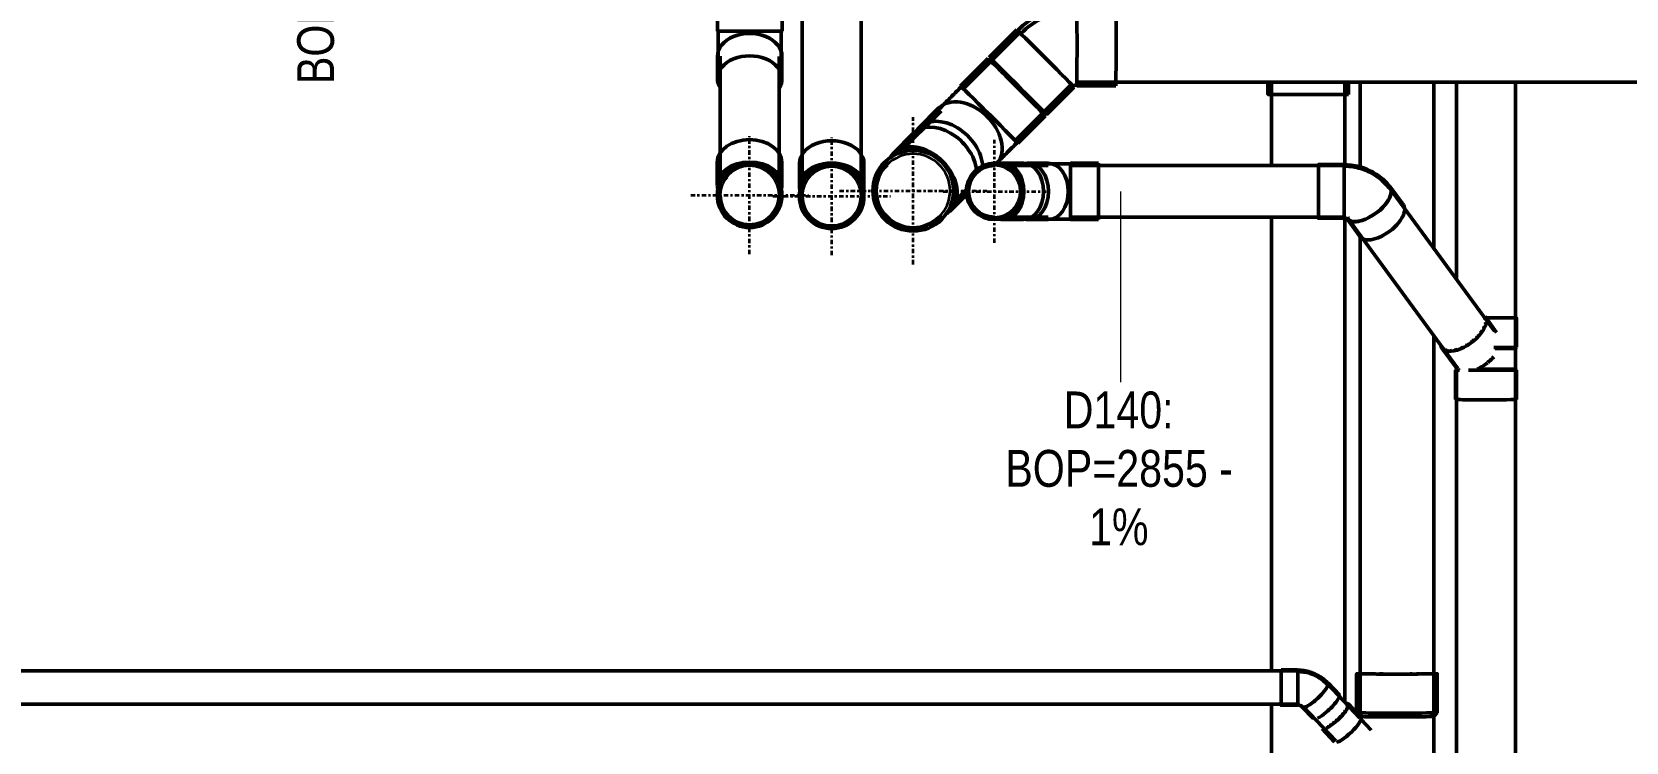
# Model space of a CAD drawing. Header units: millimetres. Extents: x -108050 to 96605, y 58136 to 140997.
# Drawn here: x -93427 to -89097, y 117348 to 119277 of the extents above; entities that cross this region are included whole.
import ezdxf

# ---------------------------------------------------------------- set-up
doc = ezdxf.new("R2010")
doc.units = ezdxf.units.MM
doc.linetypes.add('Center', pattern=[29.999999, 12, -6, 6, -6])
for name, color, linetype, lineweight in [('P-PIPE', 3, 'Continuous', 50), ('P-PIPE-CNTR', 3, 'Center', 35), ('P-PIPE-IDEN', 2, 'Continuous', 9)]:
    doc.layers.add(name, color=color, linetype=linetype, lineweight=lineweight)
doc.styles.add('Arial', font='arial.ttf', dxfattribs={"width": 0.8, "height": 100})

# ---------------------------------------------------------------- blocks, each defined once
blk = doc.blocks.new('DSC_uPVC_Elbow_TienPhong - Standard-1942442-HẦM')
at = {"layer": 'P-PIPE'}
for p, q in [((-91342.3, 118919.6), (-91342.3, 118858.7)), ((-91166.9, 118858.7), (-91166.9, 118919.6))]:
    blk.add_line(p, q, dxfattribs=at)
at = {"layer": 'P-PIPE', "flags": 128}
for points in [[(-91340.3, 118845.2), (-91340.3, 118847.3), (-91340.3, 118849.5), (-91340.3, 118851.9), (-91340.3, 118854.4), (-91340.3, 118857), (-91340.3, 118858.7)], [(-91168.8, 118858.7), (-91168.8, 118856), (-91168.8, 118853.5), (-91168.8, 118851.1), (-91168.8, 118848.7), (-91168.8, 118846.6), (-91168.8, 118845.1)], [(-91340.3, 118830.6), (-91340.3, 118830.8), (-91340.3, 118831.2), (-91340.3, 118831.7), (-91340.3, 118832.4), (-91340.3, 118833.3), (-91340.3, 118834.3), (-91340.3, 118835.4), (-91340.3, 118836.7)], [(-91330.2, 118790.1), (-91331.8, 118793.1), (-91333.2, 118796.3), (-91334.5, 118799.4), (-91335.7, 118802.7), (-91336.7, 118805.9), (-91337.7, 118809.2), (-91338.4, 118812.6), (-91339.1, 118815.9), (-91339.6, 118819.3), (-91340, 118822.7), (-91340.2, 118826.2), (-91340.3, 118829.6)], [(-91168.9, 118827.1), (-91169.1, 118823.7), (-91169.4, 118820.2), (-91169.9, 118816.8), (-91170.5, 118813.5), (-91171.2, 118810.1), (-91172.1, 118806.8), (-91173.1, 118803.5), (-91174.3, 118800.3), (-91175.6, 118797.1), (-91177, 118794), (-91178.5, 118790.9)], [(-91168.8, 118837.6), (-91168.8, 118836.2), (-91168.8, 118835), (-91168.8, 118833.9), (-91168.8, 118833), (-91168.8, 118832.2), (-91168.8, 118831.5), (-91168.8, 118831.1), (-91168.8, 118830.7), (-91168.8, 118830.5)]]:
    blk.add_lwpolyline(points, dxfattribs=at)
at = {"layer": 'P-PIPE'}
for centre, radius, start, end in [((-91254.6, 118830.5), 87.7, 0, 180), ((-91254.6, 118830.5), 87.7, 180, 0), ((-91254.6, 118829.9), 80, 180, 0)]:
    blk.add_arc(centre, radius, start, end, dxfattribs=at)
for centre, major_axis, start_param, end_param in [((-91254.6, 118919.6), (87.7, 0), 0, 3.141593), ((-91254.6, 118858.7), (87.7, 0), 0, 3.141593), ((-91254.6, 118858.7), (85.8, 0), 1.570796, 3.204965), ((-91254.6, 118858.7), (85.8, 0), 6.229013, 7.853982), ((-91254.6, 118858.7), (87.7, 0), 3.141593, 3.324318), ((-91254.6, 118858.7), (87.7, 0), 6.10699, 6.283185)]:
    blk.add_ellipse(centre, major_axis=major_axis, ratio=0.706571, start_param=start_param, end_param=end_param, dxfattribs=at)
blk = doc.blocks.new('DSC_uPVC_Elbow_TienPhong - Standard-1946620-HẦM')
at = {"layer": 'P-PIPE'}
for p, q in [((-91564.9, 119364.6), (-91564.9, 119278.6)), ((-91389.5, 119278.6), (-91389.5, 119364.6)), ((-91565, 119210.7), (-91565, 119150.1)), ((-91389.6, 119149.8), (-91389.6, 119210.5))]:
    blk.add_line(p, q, dxfattribs=at)
at = {"layer": 'P-PIPE', "flags": 128}
for points in [[(-91563, 119210.6), (-91563, 119213.4), (-91563, 119216.3), (-91563, 119219.2), (-91563, 119222.3), (-91563, 119225.5), (-91563, 119228.8), (-91563, 119232.1), (-91563, 119235.5), (-91563, 119239), (-91563, 119242.5), (-91563, 119246.1), (-91563, 119249.8), (-91563, 119253.5), (-91563, 119257.2), (-91563, 119261), (-91563, 119264.8), (-91563, 119268.6), (-91563, 119272.5), (-91563, 119276.4), (-91563, 119278.6)], [(-91391.4, 119278.6), (-91391.4, 119274.7), (-91391.4, 119270.8), (-91391.4, 119267), (-91391.4, 119263.2), (-91391.4, 119259.4), (-91391.4, 119255.6), (-91391.4, 119251.9), (-91391.4, 119248.2), (-91391.4, 119244.6), (-91391.4, 119241), (-91391.5, 119237.5), (-91391.5, 119234), (-91391.5, 119230.7), (-91391.5, 119227.4), (-91391.5, 119224.1), (-91391.5, 119221), (-91391.5, 119218), (-91391.5, 119215), (-91391.5, 119212.2), (-91391.5, 119210.6)]]:
    blk.add_lwpolyline(points, dxfattribs=at)
at = {"layer": 'P-PIPE'}
for centre, major_axis, ratio, start_param, end_param in [((-91477.2, 119364.6), (87.7, 0), 0.005, 0.001351, 3.141593), ((-91477.3, 119210.6), (-87.7, 0.1), 0.708873, 3.143508, 6.285101), ((-91477.2, 119278.6), (87.7, 0), 0.005, 0.001351, 3.141593), ((-91477.2, 119278.6), (87.7, 0), 0.005, 3.142944, 3.341145), ((-91477.2, 119278.6), (85.8, 0), 0.005, 2.865745, 3.050544), ((-91477.2, 119278.6), (85.8, 0), 0.005, 0.093751, 0.278551), ((-91477.2, 119278.6), (87.7, 0), 0.005, 6.080146, 6.283185), ((-91477.3, 119149.9), (-87.7, 0.1), 0.708873, 3.143508, 6.285101), ((-91477.3, 119149.9), (-87.7, 0.1), 0.708873, 0.001916, 0.402514), ((-91477.3, 119149.9), (-87.7, 0.1), 0.708873, 2.738913, 3.143508)]:
    blk.add_ellipse(centre, major_axis=major_axis, ratio=ratio, start_param=start_param, end_param=end_param, dxfattribs=at)
blk = doc.blocks.new('DSC_uPVC_Elbow_TienPhong - Standard-V9-HẦM')
at = {"layer": 'P-PIPE'}
for p, q in [((-91565.2, 118922.3), (-91565.2, 118861.7)), ((-91389.8, 118861.4), (-91389.8, 118922.1))]:
    blk.add_line(p, q, dxfattribs=at)
at = {"layer": 'P-PIPE', "flags": 128}
for points in [[(-91563.3, 118848.3), (-91563.3, 118850.4), (-91563.3, 118852.7), (-91563.3, 118855), (-91563.3, 118857.5), (-91563.3, 118860.1), (-91563.3, 118861.7)], [(-91391.8, 118861.4), (-91391.8, 118858.8), (-91391.8, 118856.2), (-91391.8, 118853.8), (-91391.8, 118851.5), (-91391.8, 118849.3), (-91391.8, 118847.9)], [(-91563.3, 118833.6), (-91563.3, 118833.9), (-91563.3, 118834.3), (-91563.3, 118834.8), (-91563.3, 118835.5), (-91563.3, 118836.3), (-91563.3, 118837.3), (-91563.3, 118838.5), (-91563.3, 118839.7)], [(-91553.3, 118793.1), (-91554.8, 118796.2), (-91556.3, 118799.3), (-91557.6, 118802.5), (-91558.7, 118805.7), (-91559.8, 118809), (-91560.7, 118812.3), (-91561.5, 118815.6), (-91562.1, 118819), (-91562.6, 118822.4), (-91563, 118825.8), (-91563.2, 118829.2), (-91563.3, 118832.6)], [(-91391.9, 118829.9), (-91392.1, 118826.5), (-91392.4, 118823.1), (-91392.9, 118819.7), (-91393.5, 118816.3), (-91394.3, 118812.9), (-91395.2, 118809.6), (-91396.2, 118806.3), (-91397.3, 118803.1), (-91398.6, 118799.9), (-91400, 118796.8), (-91401.5, 118793.7)], [(-91391.8, 118840.3), (-91391.8, 118838.9), (-91391.8, 118837.7), (-91391.8, 118836.6), (-91391.8, 118835.7), (-91391.8, 118834.9), (-91391.8, 118834.3), (-91391.8, 118833.8), (-91391.8, 118833.5), (-91391.8, 118833.4)]]:
    blk.add_lwpolyline(points, dxfattribs=at)
at = {"layer": 'P-PIPE'}
for centre, radius, start, end in [((-91477.6, 118833.4), 87.7, 359.9225, 179.9225), ((-91477.6, 118833.4), 87.7, 134.9225, 149.9225), ((-91477.6, 118832.9), 80, 140.5236, 147.0664), ((-91477.6, 118833.4), 87.7, 179.9225, 359.9225), ((-91477.6, 118832.9), 80, 179.9225, 359.9225), ((-91477.6, 118833.4), 87.7, 314.9225, 329.9225)]:
    blk.add_arc(centre, radius, start, end, dxfattribs=at)
for centre, major_axis, start_param, end_param in [((-91477.5, 118922.2), (-87.7, 0.1), 3.141593, 6.283184), ((-91477.5, 118861.5), (-87.7, 0.1), 3.141593, 6.283184), ((-91477.5, 118861.5), (-85.8, 0.1), 4.712387, 6.346242), ((-91477.5, 118861.5), (-85.8, 0.1), 3.087605, 4.712387), ((-91477.5, 118861.5), (-87.7, 0.1), 0, 0.182509), ((-91477.5, 118861.5), (-87.7, 0.1), 2.965533, 3.141591)]:
    blk.add_ellipse(centre, major_axis=major_axis, ratio=0.708873, start_param=start_param, end_param=end_param, dxfattribs=at)
blk = doc.blocks.new('DSC_uPVC_Elbow_TienPhong - Standard-1950706-HẦM')
at = {"layer": 'P-PIPE'}
for p, q in [((-90829.4, 119204.5), (-90904.4, 119129.6)), ((-90964.4, 119069.5), (-91017.2, 119016.7)), ((-90749.4, 118974.6), (-90674.4, 119049.5))]:
    blk.add_line(p, q, dxfattribs=at)
at = {"layer": 'P-PIPE', "flags": 128}
for points in [[(-90962.7, 119067.8), (-90960.3, 119070.3), (-90957.7, 119072.8), (-90955.1, 119075.5), (-90952.4, 119078.2), (-90949.5, 119081), (-90946.7, 119083.9), (-90943.7, 119086.8), (-90940.7, 119089.9), (-90937.6, 119092.9), (-90934.5, 119096.1), (-90931.3, 119099.3), (-90928.1, 119102.5), (-90924.8, 119105.8), (-90921.5, 119109.1), (-90918.1, 119112.4), (-90914.8, 119115.8), (-90911.4, 119119.2), (-90908, 119122.6), (-90904.6, 119126), (-90902.7, 119127.9)], [(-90751.1, 118976.3), (-90754.5, 118972.9), (-90757.9, 118969.4), (-90761.3, 118966), (-90764.7, 118962.7), (-90768, 118959.3), (-90771.4, 118956), (-90774.7, 118952.7), (-90777.9, 118949.4), (-90781.1, 118946.2), (-90784.3, 118943.1), (-90787.4, 118939.9), (-90790.5, 118936.9), (-90793.4, 118933.9), (-90796.4, 118931), (-90799.2, 118928.1), (-90802, 118925.4), (-90804.7, 118922.7), (-90807.3, 118920.1)]]:
    blk.add_lwpolyline(points, dxfattribs=at)
at = {"layer": 'P-PIPE'}
for centre, major_axis, ratio, start_param, end_param in [((-90751.9, 119127), (-77.5, 77.5), 0.006594, 3.141593, 6.283185), ((-90826.9, 119052.1), (-77.5, 77.5), 0.006594, 3.141593, 6.283185), ((-90826.9, 119052.1), (-77.5, 77.5), 0.006594, 0, 0.139486), ((-90826.9, 119052.1), (-75.8, 75.8), 0.006594, 5.869818, 6.200512), ((-90886.9, 118992), (-77.5, 77.5), 0.709434, 3.220789, 6.283185), ((-90939.7, 118939.2), (-77.5, 77.5), 0.709434, 3.805264, 6.283185), ((-90939.7, 118939.2), (-77.5, 77.5), 0.709434, 0, 0.145929), ((-90826.9, 119052.1), (-75.8, 75.8), 0.006594, 3.224266, 3.55496), ((-90826.9, 119052.1), (-77.5, 77.5), 0.006594, 3.002107, 3.141593)]:
    blk.add_ellipse(centre, major_axis=major_axis, ratio=ratio, start_param=start_param, end_param=end_param, dxfattribs=at)
blk = doc.blocks.new('DSC_uPVC_Elbow_TienPhong - Standard-V10-HẦM')
at = {"layer": 'P-PIPE'}
for p, q in [((-91033.1, 119000.9), (-91085.9, 118948)), ((-90930.9, 118793), (-90887.9, 118836))]:
    blk.add_line(p, q, dxfattribs=at)
at = {"layer": 'P-PIPE', "flags": 128}
for points in [[(-91096, 118934.6), (-91094.1, 118936.4), (-91092.1, 118938.4), (-91090.1, 118940.5), (-91087.8, 118942.7), (-91085.5, 118945), (-91084.2, 118946.3)], [(-91131.4, 118888.9), (-91129.6, 118892.8), (-91127.6, 118896.6), (-91125.5, 118900.3), (-91123.2, 118904), (-91120.8, 118907.5), (-91118.3, 118911), (-91115.6, 118914.3), (-91112.8, 118917.6), (-91109.9, 118920.7)], [(-91109, 118921.6), (-91108.8, 118921.8), (-91108.4, 118922.1), (-91108, 118922.6), (-91107.3, 118923.2), (-91106.6, 118924), (-91105.7, 118924.8), (-91104.7, 118925.9), (-91103.6, 118927)], [(-90960.5, 118766.9), (-90963.7, 118764.1), (-90967.1, 118761.4), (-90970.5, 118758.8), (-90974, 118756.4), (-90977.6, 118754.1), (-90981.3, 118751.9), (-90985.1, 118749.9), (-90989, 118748.1)], [(-90952.5, 118774.9), (-90953.6, 118773.8), (-90954.5, 118772.8), (-90955.3, 118772), (-90956, 118771.3), (-90956.6, 118770.8), (-90957, 118770.4), (-90957.3, 118770.1), (-90957.4, 118769.9)], [(-90932.6, 118794.7), (-90935, 118792.4), (-90937.2, 118790.1), (-90939.4, 118788), (-90941.4, 118785.9), (-90943.4, 118784), (-90944.6, 118782.8)]]:
    blk.add_lwpolyline(points, dxfattribs=at)
at = {"layer": 'P-PIPE'}
for centre, radius, start, end in [((-91033.2, 118845.7), 109.6, 314.9992, 134.9992), ((-91033.2, 118845.7), 109.6, 134.9992, 314.9992), ((-91033.6, 118845.3), 100, 134.9992, 314.9992)]:
    blk.add_arc(centre, radius, start, end, dxfattribs=at)
for centre, major_axis, start_param, end_param in [((-90955.6, 118923.4), (-77.5, 77.5), 3.863722, 6.283185), ((-91008.4, 118870.5), (-77.5, 77.5), 0, 0.184497), ((-91008.4, 118870.5), (-75.8, 75.8), 4.712389, 6.349193), ((-91008.4, 118870.5), (-77.5, 77.5), 3.141593, 6.283185), ((-91008.4, 118870.5), (-75.8, 75.8), 3.075585, 4.712389), ((-91008.4, 118870.5), (-77.5, 77.5), 2.957275, 3.141593)]:
    blk.add_ellipse(centre, major_axis=major_axis, ratio=0.709434, start_param=start_param, end_param=end_param, dxfattribs=at)
blk = doc.blocks.new('DSC_uPVC_Elbow_TienPhong - Standard-1952150-HẦM')
at = {"layer": 'P-PIPE'}
for p, q in [((-90483.1, 119349.7), (-90589.1, 119349.7)), ((-90751.6, 119282.3), (-90826.6, 119207.4)), ((-90671.6, 119052.4), (-90596.6, 119127.3)), ((-90589.1, 119130.5), (-90483.1, 119130.5))]:
    blk.add_line(p, q, dxfattribs=at)
at = {"layer": 'P-PIPE', "flags": 128}
for points in [[(-90664.3, 119334.5), (-90672.8, 119331.3), (-90681.2, 119327.8), (-90689.5, 119323.9), (-90697.6, 119319.7), (-90705.5, 119315.2), (-90713.2, 119310.4), (-90720.7, 119305.3), (-90728, 119299.9), (-90735.1, 119294.2), (-90742, 119288.2), (-90748.6, 119282), (-90749.9, 119280.6)], [(-90589.1, 119347.3), (-90598.2, 119347.1), (-90607.3, 119346.5), (-90616.3, 119345.6), (-90625.3, 119344.4), (-90634.3, 119342.7), (-90643.2, 119340.7), (-90651.9, 119338.4), (-90660.6, 119335.7), (-90664.3, 119334.5)], [(-90589.1, 119335.3), (-90597.7, 119335.1), (-90606.3, 119334.6), (-90614.9, 119333.7), (-90623.4, 119332.5), (-90631.9, 119331), (-90640.3, 119329.1), (-90648.6, 119326.9), (-90656.9, 119324.3), (-90660.4, 119323.1)], [(-90660.4, 119323.1), (-90668.4, 119320.1), (-90676.4, 119316.8), (-90684.2, 119313.1), (-90691.8, 119309.2), (-90699.3, 119304.9), (-90706.6, 119300.4), (-90713.8, 119295.5), (-90720.7, 119290.4), (-90727.4, 119285), (-90733.9, 119279.3), (-90740.2, 119273.4)], [(-90598.3, 119129), (-90597.9, 119129.4), (-90597.5, 119129.7), (-90597.1, 119130.1), (-90596.7, 119130.4), (-90596.3, 119130.7), (-90595.9, 119131), (-90595.4, 119131.2), (-90594.9, 119131.5), (-90594.5, 119131.7), (-90594, 119131.9), (-90593.5, 119132.1), (-90593.4, 119132.1)], [(-90593.4, 119132.1), (-90592.9, 119132.3), (-90592.4, 119132.4), (-90591.9, 119132.6), (-90591.4, 119132.7), (-90590.9, 119132.7), (-90590.4, 119132.8), (-90589.8, 119132.8), (-90589.3, 119132.9), (-90589.1, 119132.9)]]:
    blk.add_lwpolyline(points, dxfattribs=at)
at = {"layer": 'P-PIPE'}
for centre, major_axis, ratio, start_param, end_param in [((-90589.1, 119240.1), (0, 109.6), 0.006905, 0.00242, 0.105672), ((-90589.1, 119240.1), (0, 109.6), 0.006905, 4.714809, 6.283185), ((-90589.1, 119240.1), (0, 107.2), 0.006905, 5.954912, 6.283185), ((-90483.1, 119240.1), (0, 109.6), 0.006905, 4.714809, 6.283185), ((-90674.1, 119204.8), (-77.5, 77.5), 0.006594, 4.709218, 6.280014), ((-90589.1, 119240.1), (0, 109.6), 0.006905, 3.144013, 4.714809), ((-90483.1, 119240.1), (0, 109.6), 0.006905, 3.144013, 4.714809), ((-90749.1, 119129.9), (-77.5, 77.5), 0.006594, 4.709218, 6.280014), ((-90749.1, 119129.9), (-77.5, 77.5), 0.006594, 0, 0.402113), ((-90749.5, 119130.3), (-70.7, 70.7), 0.006594, 6.018215, 6.280014), ((-90749.5, 119130.3), (-70.7, 70.7), 0.006594, 5.756415, 6.005588), ((-90674.1, 119204.8), (-77.5, 77.5), 0.006594, 3.141593, 4.709218), ((-90749.5, 119130.3), (-70.7, 70.7), 0.006594, 5.232817, 5.749704), ((-90749.5, 119130.3), (-70.7, 70.7), 0.006594, 4.971017, 5.229638), ((-90749.5, 119130.3), (-70.7, 70.7), 0.006594, 4.709218, 4.968372), ((-90749.1, 119129.9), (-77.5, 77.5), 0.006594, 3.141593, 4.709218), ((-90589.1, 119240.1), (0, 109.6), 0.006905, 2.973568, 3.141593), ((-90589.1, 119240.1), (0, 107.2), 0.006905, 3.144013, 3.474707), ((-90749.1, 119129.9), (-77.5, 77.5), 0.006594, 2.739587, 3.138422)]:
    blk.add_ellipse(centre, major_axis=major_axis, ratio=ratio, start_param=start_param, end_param=end_param, dxfattribs=at)
blk = doc.blocks.new('DSC_uPVC_Elbow_TienPhong - Standard-1942408-HẦM')
at = {"layer": 'P-PIPE'}
for p, q in [((-90666.6, 118920.5), (-90720.2, 118920.5)), ((-90530.4, 118920.5), (-90606.4, 118920.5)), ((-90720.2, 118767.1), (-90666.6, 118767.1)), ((-90606.4, 118767.1), (-90530.4, 118767.1))]:
    blk.add_line(p, q, dxfattribs=at)
at = {"layer": 'P-PIPE', "flags": 128}
for points in [[(-90666.6, 118918.8), (-90664.2, 118918.8), (-90661.6, 118918.8), (-90659, 118918.8), (-90656.2, 118918.8), (-90653.4, 118918.8), (-90650.5, 118918.8), (-90647.6, 118918.8), (-90644.5, 118918.8), (-90641.4, 118918.8), (-90638.3, 118918.8), (-90635.1, 118918.8), (-90631.8, 118918.8), (-90628.6, 118918.8), (-90625.2, 118918.8), (-90621.9, 118918.8), (-90618.5, 118918.8), (-90615.1, 118918.8), (-90611.7, 118918.8), (-90608.2, 118918.8), (-90606.4, 118918.8)], [(-90606.4, 118768.8), (-90609.8, 118768.8), (-90613.2, 118768.8), (-90616.6, 118768.8), (-90620, 118768.8), (-90623.4, 118768.8), (-90626.7, 118768.8), (-90630, 118768.8), (-90633.3, 118768.8), (-90636.5, 118768.8), (-90639.7, 118768.8), (-90642.8, 118768.8), (-90645.9, 118768.8), (-90648.9, 118768.8), (-90651.8, 118768.8), (-90654.7, 118768.8), (-90657.5, 118768.8), (-90660.2, 118768.8), (-90662.8, 118768.8), (-90665.3, 118768.8), (-90666.6, 118768.8)]]:
    blk.add_lwpolyline(points, dxfattribs=at)
at = {"layer": 'P-PIPE'}
for centre, major_axis, ratio, start_param, end_param in [((-90720.2, 118843.8), (0, 76.7), 0.709576, 0, 0.126659), ((-90720.2, 118843.8), (0, 76.7), 0.709576, 3.141593, 6.283185), ((-90666.6, 118843.8), (0, 76.7), 0.709576, 3.141593, 6.283185), ((-90606.4, 118843.8), (0, 76.7), 0.007, 0, 0.167872), ((-90606.4, 118843.8), (0, 76.7), 0.007, 3.141593, 6.283185), ((-90606.4, 118843.8), (0, 75), 0.007, 6.086836, 6.283185), ((-90530.4, 118843.8), (0, 76.7), 0.007, 3.141593, 6.283185), ((-90720.2, 118843.8), (0, 76.7), 0.709576, 3.014934, 3.141593), ((-90606.4, 118843.8), (0, 76.7), 0.007, 2.973721, 3.141593), ((-90606.4, 118843.8), (0, 75), 0.007, 3.141593, 3.337942)]:
    blk.add_ellipse(centre, major_axis=major_axis, ratio=ratio, start_param=start_param, end_param=end_param, dxfattribs=at)
blk = doc.blocks.new('DSC_uPVC_Elbow_TienPhong - Standard-V115-HẦM')
at = {"layer": 'P-PIPE'}
for p, q in [((-90733.8, 118920.5), (-90787.4, 118920.5)), ((-90787.4, 118767.1), (-90733.8, 118767.1))]:
    blk.add_line(p, q, dxfattribs=at)
at = {"layer": 'P-PIPE', "flags": 128}
for points in [[(-90812.2, 118918.8), (-90812, 118918.8), (-90811.7, 118918.8), (-90811.2, 118918.8), (-90810.6, 118918.8), (-90809.8, 118918.8), (-90808.9, 118918.8), (-90807.9, 118918.8), (-90806.8, 118918.8), (-90805.5, 118918.8)], [(-90799.2, 118918.8), (-90797.3, 118918.8), (-90795.3, 118918.8), (-90793.2, 118918.8), (-90791, 118918.8), (-90788.7, 118918.8), (-90787.4, 118918.8)], [(-90806.1, 118768.8), (-90807.3, 118768.8), (-90808.4, 118768.8), (-90809.3, 118768.8), (-90810.2, 118768.8), (-90810.9, 118768.8), (-90811.4, 118768.8), (-90811.8, 118768.8), (-90812.1, 118768.8), (-90812.2, 118768.8)], [(-90787.4, 118768.8), (-90789.7, 118768.8), (-90792, 118768.8), (-90794.2, 118768.8), (-90796.2, 118768.8), (-90798.2, 118768.8), (-90799.5, 118768.8)]]:
    blk.add_lwpolyline(points, dxfattribs=at)
at = {"layer": 'P-PIPE'}
for centre, radius, start, end in [((-90812.3, 118843.8), 76.7, 90, 270), ((-90812.8, 118843.8), 70, 90, 270), ((-90812.3, 118843.8), 76.7, 270, 90)]:
    blk.add_arc(centre, radius, start, end, dxfattribs=at)
for centre, major_axis, start_param, end_param in [((-90787.4, 118843.8), (0, 76.7), 0, 0.177939), ((-90787.4, 118843.8), (0, 76.7), 3.141593, 6.283185), ((-90787.4, 118843.8), (0, 75), 4.712389, 6.283294), ((-90733.8, 118843.8), (0, 76.7), 3.141593, 6.283185), ((-90787.4, 118843.8), (0, 75), 3.141484, 4.712389), ((-90787.4, 118843.8), (0, 76.7), 2.963654, 3.141593)]:
    blk.add_ellipse(centre, major_axis=major_axis, ratio=0.709576, start_param=start_param, end_param=end_param, dxfattribs=at)
blk = doc.blocks.new('DSC_uPVC_Elbow_TienPhong - Standard-2085154-HẦM')
at = {"layer": 'P-PIPE'}
for p, q in [((-89863.1, 118916.8), (-89933.1, 118916.8)), ((-89702, 118806.9), (-89738.2, 118856.3)), ((-89933.1, 118770.8), (-89863.1, 118770.8)), ((-89856, 118769.9), (-89819.8, 118720.5))]:
    blk.add_line(p, q, dxfattribs=at)
at = {"layer": 'P-PIPE', "flags": 128}
for points in [[(-89738.9, 118855.8), (-89742.4, 118860.4), (-89746.1, 118864.9), (-89750, 118869.1), (-89754, 118873.2), (-89758.2, 118877.1), (-89762.5, 118880.8), (-89767, 118884.4), (-89771.5, 118887.7), (-89776.2, 118890.9), (-89781, 118893.8), (-89785.9, 118896.6), (-89790.8, 118899.2), (-89795.8, 118901.6), (-89800.9, 118903.8), (-89806.1, 118905.8), (-89811.3, 118907.7), (-89816.6, 118909.3), (-89821.9, 118910.8), (-89827.3, 118912.1), (-89832.7, 118913.2), (-89838.1, 118914.1), (-89843.5, 118914.9), (-89849, 118915.4), (-89854.5, 118915.8), (-89860, 118916), (-89863.1, 118916)], [(-89741.9, 118853.6), (-89745.3, 118858.1), (-89748.9, 118862.4), (-89752.7, 118866.6), (-89756.6, 118870.5), (-89760.7, 118874.3), (-89764.9, 118877.9), (-89769.3, 118881.4), (-89773.7, 118884.6), (-89778.3, 118887.7), (-89782.9, 118890.6), (-89787.7, 118893.3), (-89792.5, 118895.8), (-89797.4, 118898.2), (-89802.4, 118900.3), (-89807.4, 118902.3), (-89812.5, 118904.1), (-89817.7, 118905.7), (-89822.9, 118907.2), (-89828.1, 118908.4), (-89833.4, 118909.5), (-89838.7, 118910.4), (-89844, 118911.1), (-89849.3, 118911.7), (-89854.7, 118912.1), (-89860, 118912.3), (-89863.1, 118912.3)], [(-89863.1, 118771.5), (-89862.4, 118771.5), (-89861.7, 118771.5), (-89861, 118771.4), (-89860.3, 118771.3), (-89859.7, 118771.3), (-89859.1, 118771.1), (-89858.4, 118771), (-89857.9, 118770.9), (-89857.3, 118770.7), (-89856.8, 118770.5), (-89856.4, 118770.4), (-89856, 118770.2), (-89855.6, 118770), (-89855.3, 118769.9), (-89855.1, 118769.7), (-89854.9, 118769.6), (-89854.7, 118769.5), (-89854.6, 118769.5), (-89854.6, 118769.4), (-89854.6, 118769.4)], [(-89852.1, 118772.2), (-89852.1, 118772.2), (-89852.1, 118772.3), (-89852.2, 118772.4), (-89852.4, 118772.6)]]:
    blk.add_lwpolyline(points, dxfattribs=at)
at = {"layer": 'P-PIPE'}
for centre, major_axis, ratio, start_param, end_param in [((-89933.1, 118843.8), (0, 73), 0.007, 4.114752, 6.556107), ((-89933.1, 118844.3), (0, 70), 0.007, 0, 0.187761), ((-89933.1, 118844.3), (0, 70), 0.007, 6.021672, 6.209147), ((-89863.1, 118843.8), (0, 73), 0.007, 6.130434, 6.283185), ((-89863.1, 118843.8), (0, 73), 0.007, 4.114752, 6.094289), ((-89863.1, 118843.8), (0, 72.2), 0.007, 5.894988, 5.996514), ((-89797.1, 118813.1), (58.9, 43.2), 0.483984, 4.378139, 6.472534), ((-89797.1, 118813.1), (58.3, 42.7), 0.483984, 5.948936, 6.367815), ((-89797.1, 118813.1), (58.3, 42.7), 0.483984, 3.226222, 5.948936), ((-89933.1, 118843.8), (0, 73), 0.007, 2.863341, 4.114752), ((-89933.1, 118844.3), (0, 70), 0.007, 3.141593, 3.329354), ((-89863.1, 118843.8), (0, 73), 0.007, 3.067554, 4.114752), ((-89797.1, 118813.1), (58.9, 43.2), 0.483984, 3.202911, 4.378139), ((-89760.9, 118763.7), (58.9, 43.2), 0.483984, 4.378139, 6.283185), ((-89760.9, 118763.7), (58.9, 43.2), 0.483984, 3.069142, 4.378139)]:
    blk.add_ellipse(centre, major_axis=major_axis, ratio=ratio, start_param=start_param, end_param=end_param, dxfattribs=at)
blk = doc.blocks.new('DSC_uPVC_Elbow_TienPhong - Standard-2106450-HẦM')
at = {"layer": 'P-PIPE'}
for p, q in [((-89989.1, 117544.3), (-90034.1, 117544.3)), ((-89876.7, 117477.3), (-89906.7, 117509.1)), ((-90034.1, 117448.3), (-89989.1, 117448.3)), ((-89976.5, 117443.2), (-89946.5, 117411.4))]:
    blk.add_line(p, q, dxfattribs=at)
at = {"layer": 'P-PIPE', "flags": 128}
for points in [[(-89907.2, 117508.6), (-89910.3, 117511.7), (-89913.5, 117514.7), (-89916.8, 117517.5), (-89920.2, 117520.3), (-89923.8, 117522.9), (-89927.4, 117525.3), (-89931.1, 117527.6), (-89934.9, 117529.8), (-89938.8, 117531.8), (-89942.7, 117533.7), (-89946.7, 117535.4), (-89950.8, 117536.9), (-89954.9, 117538.3), (-89959.1, 117539.5), (-89963.3, 117540.6), (-89967.6, 117541.5), (-89971.9, 117542.2), (-89976.2, 117542.8), (-89980.5, 117543.2), (-89984.9, 117543.4), (-89989.1, 117543.5)], [(-89910, 117506), (-89912.9, 117509), (-89916, 117511.9), (-89919.2, 117514.7), (-89922.5, 117517.3), (-89925.9, 117519.8), (-89929.4, 117522.2), (-89933, 117524.4), (-89936.7, 117526.5), (-89940.4, 117528.4), (-89944.2, 117530.2), (-89948.1, 117531.9), (-89952.1, 117533.4), (-89956.1, 117534.7), (-89960.1, 117535.9), (-89964.2, 117536.9), (-89968.3, 117537.8), (-89972.5, 117538.5), (-89976.6, 117539), (-89980.8, 117539.4), (-89985, 117539.7), (-89989.1, 117539.8)], [(-89989.1, 117449), (-89988.3, 117449), (-89987.6, 117448.9), (-89986.8, 117448.9), (-89986.1, 117448.8), (-89985.3, 117448.6), (-89984.6, 117448.5), (-89983.9, 117448.3), (-89983.2, 117448.1), (-89982.5, 117447.9), (-89981.8, 117447.6), (-89981.2, 117447.3), (-89980.6, 117447), (-89980, 117446.7), (-89979.4, 117446.4), (-89978.8, 117446), (-89978.3, 117445.7), (-89977.7, 117445.3), (-89977.3, 117444.9), (-89976.8, 117444.5), (-89976.4, 117444.1), (-89976, 117443.7)]]:
    blk.add_lwpolyline(points, dxfattribs=at)
at = {"layer": 'P-PIPE'}
for centre, major_axis, ratio, start_param, end_param in [((-90034.1, 117496.3), (0, 48), 0.005, 0.205232, 0.332042), ((-90034.1, 117496.3), (0, 48), 0.005, 4.394022, 6.283185), ((-90034.1, 117496.8), (0, 45), 0.005, 5.987355, 6.283185), ((-89989.1, 117496.3), (0, 48), 0.005, 4.394022, 5.964818), ((-90034.1, 117496.3), (0, 48), 0.005, 2.823225, 4.394022), ((-89989.1, 117496.3), (0, 48), 0.005, 3.346824, 4.394022), ((-89941.6, 117476.1), (34.4, 32.4), 0.236191, 3.626669, 6.07013), ((-89941.6, 117476.1), (34.9, 33), 0.236191, 4.499334, 6.07013), ((-89911.6, 117444.3), (34.9, 33), 0.236191, 4.499334, 6.33193), ((-89941.6, 117476.1), (34.9, 33), 0.236191, 3.608769, 4.499334), ((-89911.6, 117444.3), (34.9, 33), 0.236191, 3.783486, 4.499334)]:
    blk.add_ellipse(centre, major_axis=major_axis, ratio=ratio, start_param=start_param, end_param=end_param, dxfattribs=at)

msp = doc.modelspace()

# ---------------------------------------------------------------- linework, layer by layer
at = {"layer": 'P-PIPE'}
for p, q in [((-91334.6, 119476.3), (-91334.6, 118864.6)), ((-91174.6, 118864.6), (-91174.6, 119476.3)), ((-90744.8, 119275.6), (-90897.6, 119122.8)), ((-91557.3, 119210.7), (-91557.7, 118867.2)), ((-91397.7, 118867.9), (-91397.3, 119210.5)), ((-90756.2, 118981.4), (-90603.4, 119134.1)), ((-90589.1, 119140.1), (-86550.8, 119140.1)), ((-90070.2, 119140.1), (-90070.2, 119107.3)), ((-90060.6, 119140.1), (-90060.6, 118913.8)), ((-89860.6, 118915.8), (-89860.6, 119140.1)), ((-89851, 119107.3), (-89851, 119140.1)), ((-89819.6, 119140.1), (-89819.6, 118909.7)), ((-89619.6, 118689.4), (-89619.6, 119140.1)), ((-89557.7, 119140.1), (-89557.7, 118605)), ((-89397.7, 118420.5), (-89397.7, 119140.1)), ((-90957.6, 119062.8), (-91073.9, 118946.5)), ((-90817.8, 118919.8), (-90816.2, 118921.3)), ((-90666.6, 118913.8), (-90782.6, 118913.8)), ((-89863.1, 118913.8), (-90606.4, 118913.8)), ((-89454.3, 118463.9), (-89740.7, 118854.5)), ((-90932.5, 118805.1), (-90888.2, 118849.3)), ((-90782.6, 118773.8), (-90666.6, 118773.8)), ((-90606.4, 118773.8), (-89863.1, 118773.8)), ((-90060.6, 118773.8), (-90060.6, 117541.2)), ((-89860.6, 117455.9), (-89860.6, 118771)), ((-89853.6, 118771.7), (-89553.9, 118363)), ((-89819.6, 118721.1), (-89819.6, 117427.6)), ((-89449.1, 118461), (-89480.3, 118503.7)), ((-89395.2, 118420.5), (-89395.2, 118500.5)), ((-89619.6, 117427.6), (-89619.6, 118453.4)), ((-89597.3, 118417.9), (-89555.9, 118361.5)), ((-89397.7, 118417.5), (-89395.2, 118420.5)), ((-89397.7, 118361.5), (-89397.7, 118417.5)), ((-89557.7, 118361.5), (-89560.2, 118358.5)), ((-89560.2, 118358.5), (-89560.2, 118278.5)), ((-89557.7, 118368.2), (-89557.7, 118361.5)), ((-89557.7, 118358.5), (-89557.7, 110130.3)), ((-89552.3, 118360.8), (-89550.5, 118358.4)), ((-89395.2, 118358.5), (-89397.7, 118361.5)), ((-89397.7, 110130.4), (-89397.7, 118358.5)), ((-89395.2, 118278.5), (-89395.2, 118358.5)), ((-89989.1, 117541.3), (-97424.6, 117541.3)), ((-89829.2, 117533.6), (-89829.2, 117427.6)), ((-89610, 117427.6), (-89610, 117533.6)), ((-89820.2, 117413.1), (-89908.9, 117507)), ((-97424.6, 117451.3), (-89989.1, 117451.3)), ((-90060.6, 117451.3), (-90060.6, 116818)), ((-89974.3, 117445.2), (-89885.6, 117351.3)), ((-89817.1, 117416.1), (-89851.1, 117452.1)), ((-89829.2, 117427.6), (-89819.6, 117417.5)), ((-89619.6, 117417.5), (-89610, 117427.6)), ((-89922.8, 117384.4), (-89888.8, 117348.4)), ((-89789.6, 117380.7), (-89817, 117409.7)), ((-89816.2, 117407.3), (-89816.2, 117413.4)), ((-89619.6, 117217.5), (-89619.6, 117417.5))]:
    msp.add_line(p, q, dxfattribs=at)
at = {"layer": 'P-PIPE', "lineweight": 35}
for centre, radius, start, end in [((-91033.2, 118845.7), 100, 0, 180), ((-91477.6, 118833.4), 80, 0, 180), ((-91254.6, 118830.5), 80, 0, 180), ((-90812.3, 118843.8), 70, 0, 180), ((-91477.6, 118833.4), 80, 180, 0), ((-91254.6, 118830.5), 80, 180, 0), ((-91033.2, 118845.7), 100, 180, 0), ((-90812.3, 118843.8), 70, 180, 0)]:
    msp.add_arc(centre, radius, start, end, dxfattribs=at)
at = {"layer": 'P-PIPE'}
for centre, major_axis, ratio, start_param, end_param in [((-90589.1, 119240.1), (0, 100), 0.010104, 3.467209, 3.576946), ((-89960.6, 119107.3), (109.6, 0), 0.005, 3.044711, 5.400905), ((-89960.6, 119107.3), (109.6, 0), 0.005, 5.400905, 6.283185), ((-89538.8, 118460.8), (56.5, 41.4), 0.483984, 5.289781, 5.393932), ((-89538.8, 118460.8), (58.5, 42.9), 0.483984, 5.289781, 5.864953), ((-89477.7, 118500.5), (82.5, 0), 0.005823, 4.614865, 5.460126), ((-89538.8, 118460.8), (56.5, 41.4), 0.483984, 5.502728, 5.655731), ((-89538.8, 118460.8), (56.5, 41.4), 0.483984, 5.767904, 5.846333), ((-89477.7, 118500.5), (82.5, 0), 0.005823, 5.460126, 6.507324), ((-89477.7, 118500.5), (80, 0), 0.005823, 6.13335, 6.245524), ((-89538.8, 118460.8), (58.5, 42.9), 0.483984, 2.894591, 5.289781), ((-89538.8, 118460.8), (56.5, 41.4), 0.483984, 3.141593, 3.299536), ((-89538.8, 118460.8), (56.5, 41.4), 0.483984, 4.199004, 4.346734), ((-89538.8, 118460.8), (56.5, 41.4), 0.483984, 4.477266, 4.608533), ((-89538.8, 118460.8), (56.5, 41.4), 0.483984, 4.739066, 4.870333), ((-89538.8, 118460.8), (56.5, 41.4), 0.483984, 5.000865, 5.132132), ((-89538.8, 118460.8), (56.5, 41.4), 0.483984, 5.262664, 5.289781), ((-89477.7, 118420.5), (82.5, 0), 0.005823, 4.971109, 5.460126), ((-89477.7, 118417.5), (80, 0), 0.005823, 5.025306, 6.245524), ((-89477.7, 118420.5), (82.5, 0), 0.005823, 5.460126, 6.245524), ((-89538.8, 118460.8), (56.5, 41.4), 0.483984, 3.457186, 3.561336), ((-89538.8, 118460.8), (56.5, 41.4), 0.483984, 3.718985, 3.823135), ((-89538.8, 118460.8), (56.5, 41.4), 0.483984, 3.953667, 4.084935), ((-89497.4, 118404.3), (58.5, 42.9), 0.483984, 4.311242, 4.766183), ((-89497.4, 118404.3), (58.5, 42.9), 0.483984, 4.77659, 5.013646), ((-89497.4, 118404.3), (58.5, 42.9), 0.483984, 5.027982, 5.096419), ((-89477.7, 118358.5), (82.5, 0), 0.005823, 3.103932, 3.662874), ((-89477.7, 118361.5), (80, 0), 0.005823, 3.103932, 3.365731), ((-89497.4, 118404.3), (58.5, 42.9), 0.483984, 3.141593, 3.195386), ((-89477.7, 118358.5), (82.5, 0), 0.005823, 4.093773, 5.460126), ((-89477.7, 118361.5), (80, 0), 0.005823, 4.394944, 6.245524), ((-89477.7, 118358.5), (82.5, 0), 0.005823, 5.460126, 6.245524), ((-89477.7, 118278.5), (82.5, 0), 0.005823, 3.103932, 5.460126), ((-89477.7, 118278.5), (80, 0), 0.005823, 3.547814, 3.608461), ((-89477.7, 118278.5), (82.5, 0), 0.005823, 5.460126, 6.283185), ((-89719.6, 117533.6), (109.6, 0), 0.005, 2.724402, 5.047947), ((-89719.6, 117533.6), (100, 0), 0.005, 3.141593, 3.309566), ((-89719.6, 117533.6), (100, 0), 0.005, 3.396718, 3.571365), ((-89719.6, 117533.6), (100, 0), 0.005, 3.701809, 3.833165), ((-89719.6, 117533.6), (100, 0), 0.005, 3.963609, 4.094964), ((-89719.6, 117533.6), (100, 0), 0.005, 4.225408, 4.356763), ((-89719.6, 117533.6), (100, 0), 0.005, 4.487208, 4.524348), ((-89719.6, 117533.6), (100, 0), 0.005, 5.047947, 5.142161), ((-89719.6, 117533.6), (109.6, 0), 0.005, 5.047947, 6.69345), ((-89719.6, 117533.6), (100, 0), 0.005, 5.272606, 5.403961), ((-89719.6, 117533.6), (100, 0), 0.005, 5.534405, 5.66576), ((-89719.6, 117533.6), (100, 0), 0.005, 5.796205, 5.92756), ((-89719.6, 117533.6), (100, 0), 0.005, 6.042543, 6.283185), ((-89886.9, 117418.2), (35.8, 33.8), 0.236191, 4.950828, 6.68533), ((-89886.9, 117418.2), (32.7, 30.9), 0.236191, 5.093342, 5.212627), ((-89886.9, 117418.2), (32.7, 30.9), 0.236191, 5.355141, 5.474427), ((-89886.9, 117418.2), (32.7, 30.9), 0.236191, 5.61694, 5.736226), ((-89886.9, 117418.2), (32.7, 30.9), 0.236191, 6.140539, 6.259825), ((-89886.9, 117418.2), (32.7, 30.9), 0.236191, 5.87215, 5.998025), ((-89719.6, 117427.6), (109.6, 0), 0.005, 3.258375, 5.047947), ((-89719.6, 117427.6), (109.6, 0), 0.005, 5.047947, 6.356944), ((-89886.9, 117418.2), (35.8, 33.8), 0.236191, 3.777034, 4.950828), ((-89886.9, 117418.2), (32.7, 30.9), 0.236191, 3.812367, 3.90363), ((-89886.9, 117418.2), (32.7, 30.9), 0.236191, 4.046144, 4.173494), ((-89886.9, 117418.2), (32.7, 30.9), 0.236191, 4.307943, 4.427229), ((-89886.9, 117418.2), (32.7, 30.9), 0.236191, 4.569743, 4.689028), ((-89852.9, 117382.2), (35.8, 33.8), 0.236191, 3.485429, 4.950828), ((-89886.9, 117418.2), (32.7, 30.9), 0.236191, 4.831542, 4.950828), ((-89852.9, 117382.2), (35.8, 33.8), 0.236191, 4.950828, 6.259825), ((-89719.6, 117417.5), (100, 0), 0.005, 3.253522, 3.47715), ((-89719.6, 117417.5), (100, 0), 0.005, 3.47715, 6.356944)]:
    msp.add_ellipse(centre, major_axis=major_axis, ratio=ratio, start_param=start_param, end_param=end_param, dxfattribs=at)
at = {"layer": 'P-PIPE-CNTR'}
for p, q in [((-91033.2, 118645.7), (-91033.2, 119045.7)), ((-91477.6, 118673.4), (-91477.6, 118993.4)), ((-91254.6, 118670.5), (-91254.6, 118990.5)), ((-90812.3, 118703.8), (-90812.3, 118983.8)), ((-91637.6, 118833.4), (-91317.6, 118833.4)), ((-91477.6, 118833.4), (-91477.6, 118833.4)), ((-91414.6, 118830.5), (-91094.6, 118830.5)), ((-91254.6, 118830.5), (-91254.6, 118830.5)), ((-91233.2, 118845.7), (-90833.2, 118845.7)), ((-90952.3, 118843.8), (-90672.3, 118843.8)), ((-90812.3, 118843.8), (-90812.3, 118843.8))]:
    msp.add_line(p, q, dxfattribs=at)
at = {"layer": 'P-PIPE-IDEN'}
msp.add_line((-90470.6, 118843.8), (-90470.6, 118326.1), dxfattribs=at)

# ---------------------------------------------------------------- block references
at = {"layer": 'P-PIPE'}
for name in ['DSC_uPVC_Elbow_TienPhong - Standard-1946620-HẦM', 'DSC_uPVC_Elbow_TienPhong - Standard-1952150-HẦM', 'DSC_uPVC_Elbow_TienPhong - Standard-1950706-HẦM', 'DSC_uPVC_Elbow_TienPhong - Standard-V10-HẦM', 'DSC_uPVC_Elbow_TienPhong - Standard-V9-HẦM', 'DSC_uPVC_Elbow_TienPhong - Standard-1942442-HẦM', 'DSC_uPVC_Elbow_TienPhong - Standard-V115-HẦM', 'DSC_uPVC_Elbow_TienPhong - Standard-1942408-HẦM', 'DSC_uPVC_Elbow_TienPhong - Standard-2085154-HẦM', 'DSC_uPVC_Elbow_TienPhong - Standard-2106450-HẦM']:
    msp.add_blockref(name, (0, 0), dxfattribs=at)

# ---------------------------------------------------------------- texts
at = {"layer": 'P-PIPE-IDEN', "insert": (-92706.3, 119135.3), "char_height": 100, "width": 750.379, "attachment_point": 1, "rotation": 90, "style": 'Arial'}
msp.add_mtext('BOP=2837 -', dxfattribs=at)
at = {"layer": 'P-PIPE-IDEN', "char_height": 100, "attachment_point": 1, "style": 'Arial'}
for s, insert, width in [('D140:', (-90624.3, 118300.4), 365.569), ('BOP=2855 -', (-90783, 118141.6), 750.379), ('1%', (-90555.5, 117982.9), 198.818)]:
    msp.add_mtext(s, dxfattribs=dict(at, insert=insert, width=width))

doc.saveas('drawing.dxf')
